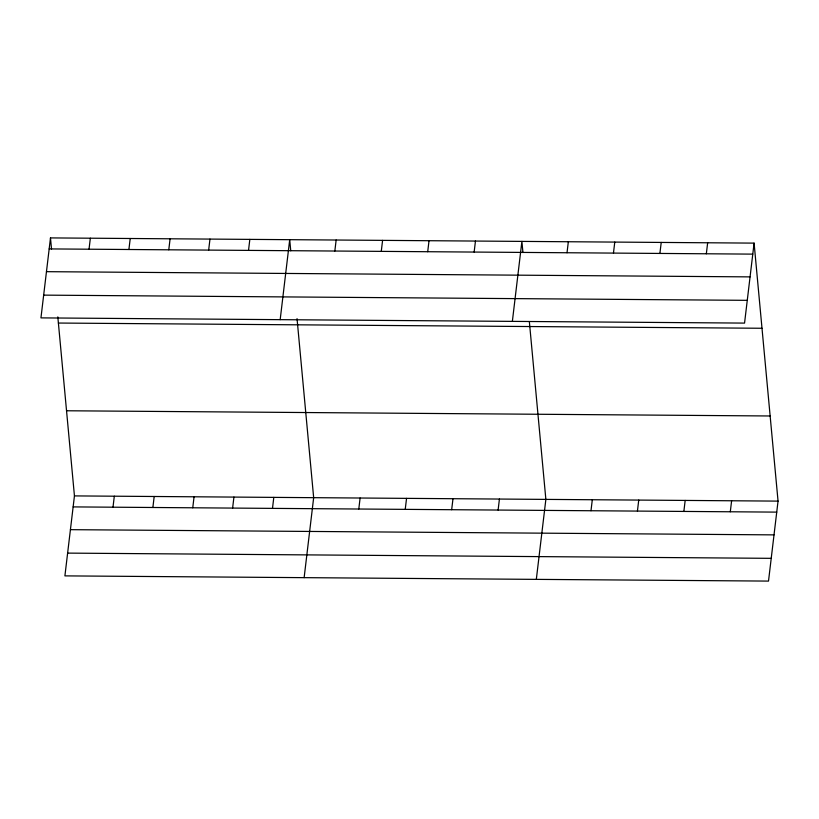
<?xml version="1.0" encoding="UTF-8"?>
<svg xmlns="http://www.w3.org/2000/svg" width="819" height="819" viewBox="0 0 819 819"><rect width="100%" height="100%" fill="white"/><g stroke="black" fill="none" stroke-linecap="round" stroke-linejoin="round"><path stroke-width="1.23" d="M50.491 237.909L40.95 317.885L744.553 323.096L754.094 243.12L50.491 237.909L51.515 249.017M89.046 249.201L90.356 238.206M57.821 316.881L74.447 495.904L64.906 575.88L768.509 581.091L778.05 501.115L754.094 243.12M128.921 249.498L130.231 238.503M113.002 507.196L114.312 496.201M168.786 249.795L170.096 238.8M152.877 507.493L154.187 496.488M208.661 250.092L209.971 239.097M192.752 507.79L194.062 496.785M248.526 250.389L249.836 239.383M232.616 508.087L233.927 497.082M280.18 319.656L289.711 239.68L290.745 250.788M272.492 508.384L273.802 497.379M334.838 251.023L336.148 240.028M304.136 577.651L313.667 497.676L297.041 318.652M381.275 251.372L382.586 240.376M358.794 509.019L360.104 498.024M427.713 251.72L429.023 240.714M405.231 509.367L406.552 498.361M474.15 252.057L475.46 241.062M451.668 509.705L452.989 498.71M512.366 321.376L521.898 241.4L522.932 252.508M498.116 510.053L499.426 499.047M567.024 252.743L568.335 241.748M536.322 579.371L545.864 499.395L529.35 321.601M613.462 253.091L614.772 242.096M590.99 510.739L592.301 499.744M659.899 253.44L661.22 242.434M637.428 511.087L638.738 500.081M706.336 253.777L707.657 242.782M683.865 511.425L685.175 500.429M730.302 511.773L731.613 500.767M49.171 248.915L752.784 254.125M46.458 271.673L750.061 276.883M43.663 295.127L747.266 300.338M58.395 323.044L761.998 328.265M66.544 410.769L770.147 415.98M74.447 495.904L778.05 501.115M73.137 506.9L776.74 512.121M70.424 529.668L774.027 534.879M67.619 553.112L771.232 558.333"/></g></svg>
